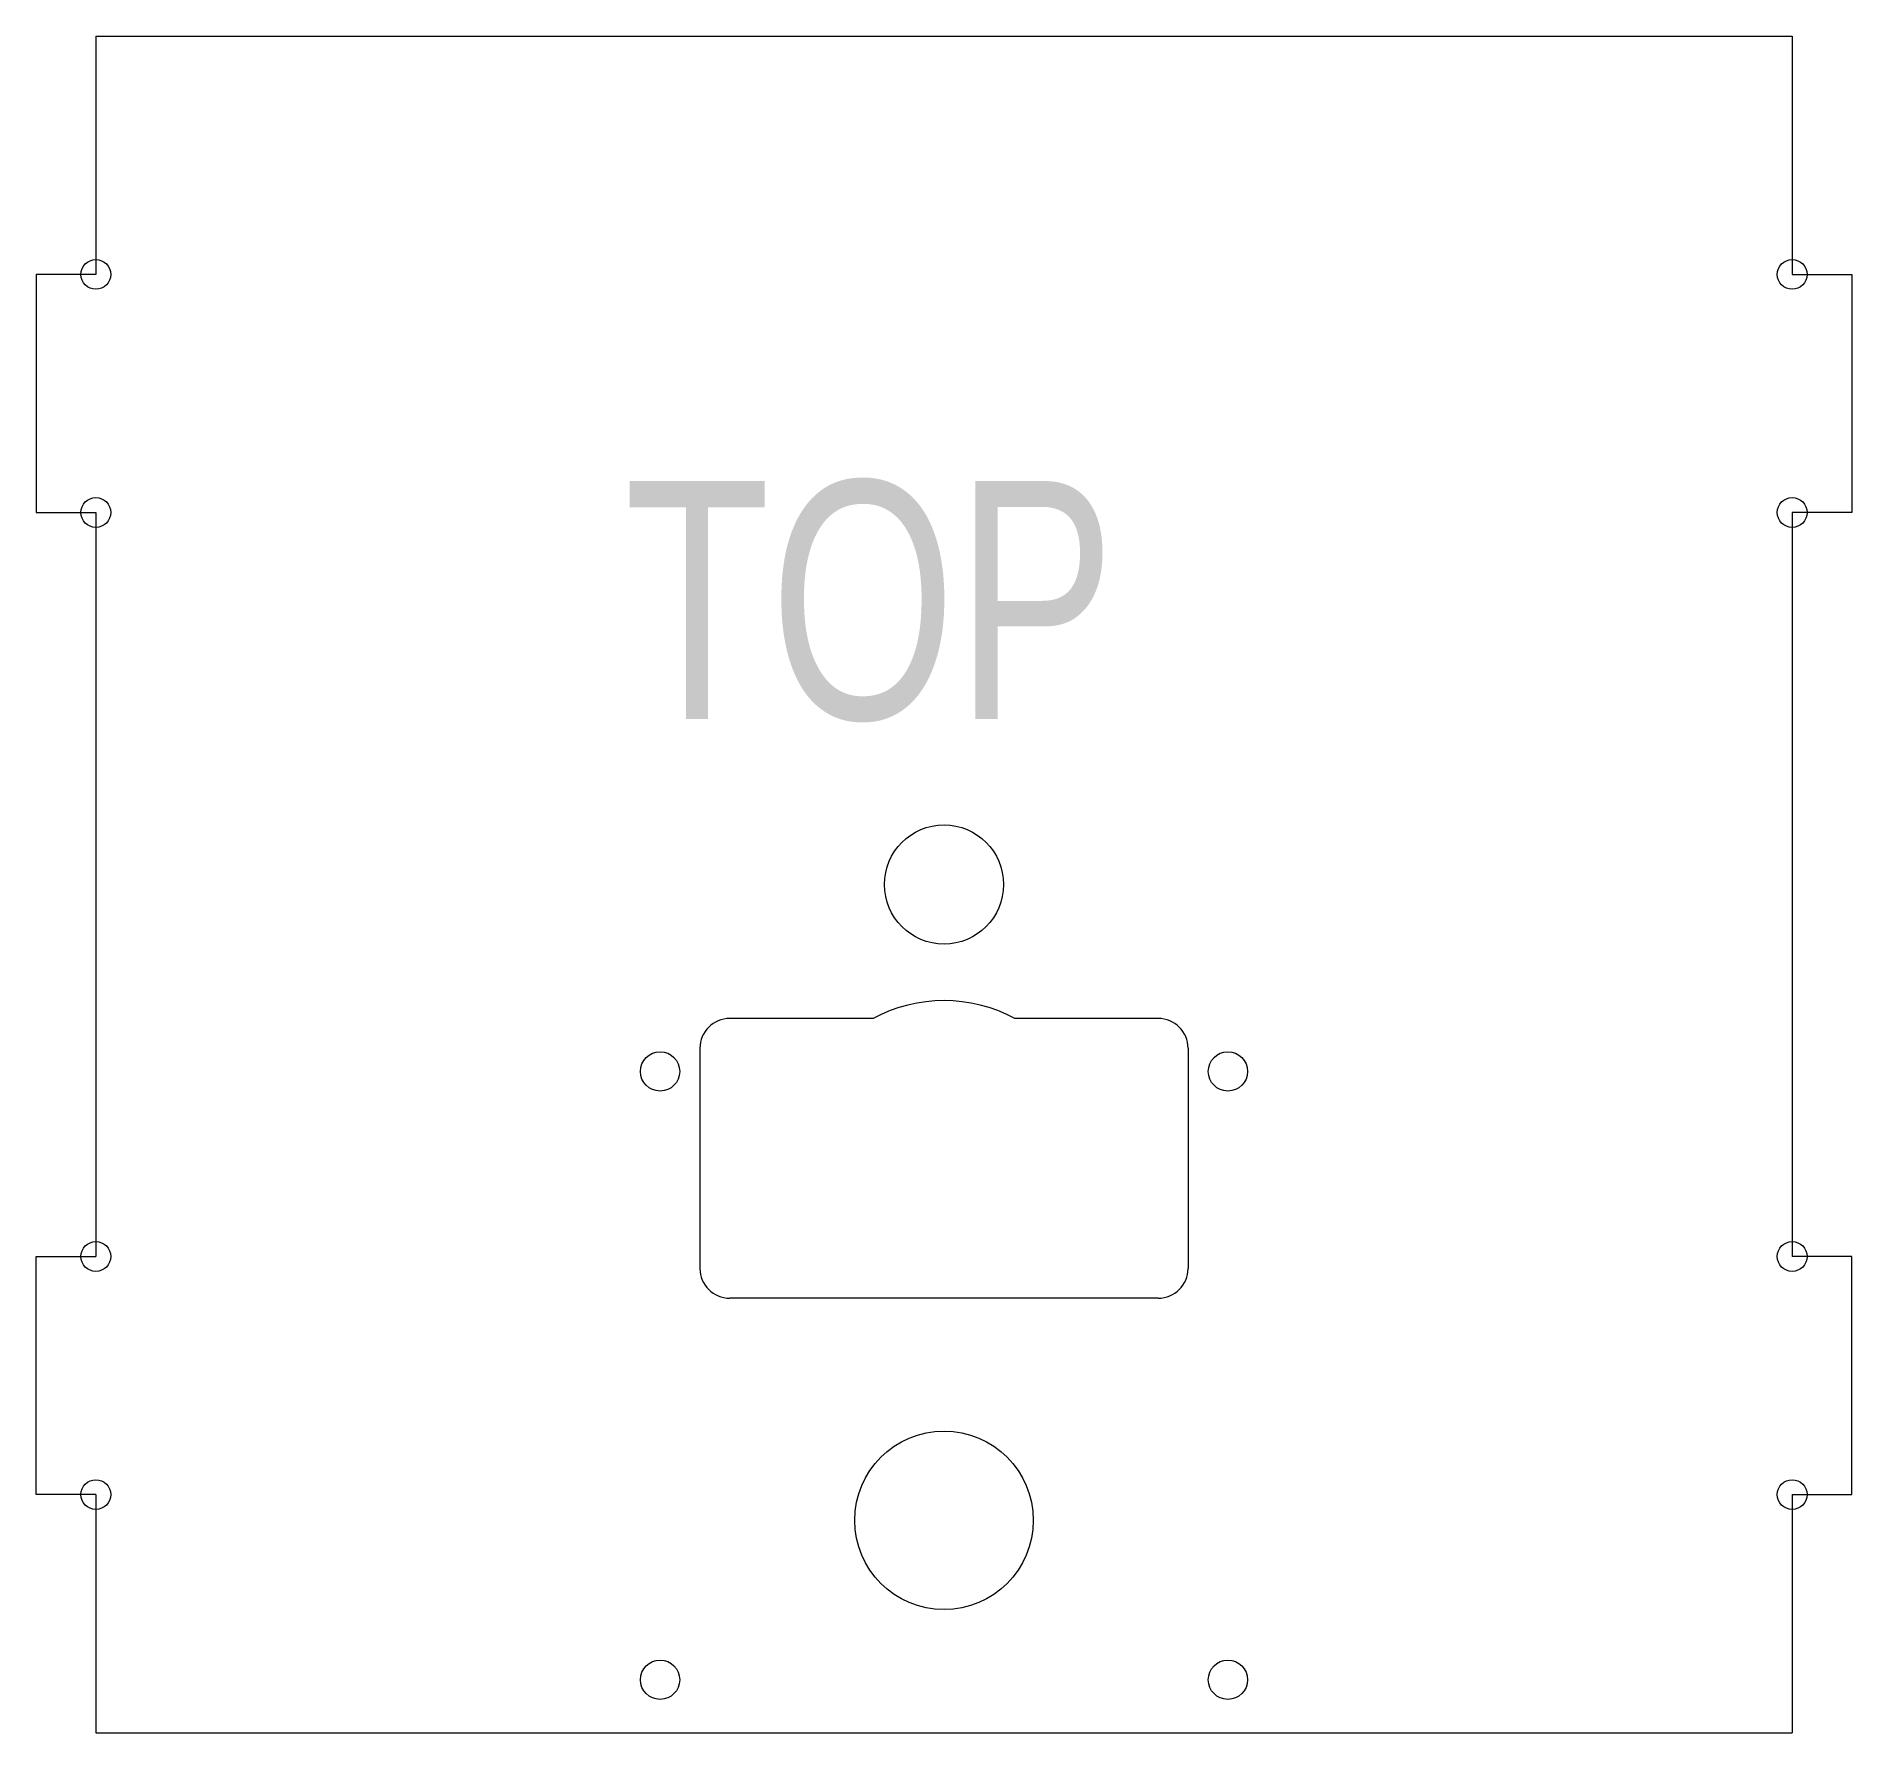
# Model space of a CAD drawing. Header units: inches. Extents: x 0.5 to 8.12, y 0.75 to 7.88.
import ezdxf

# ---------------------------------------------------------------- set-up
doc = ezdxf.new("R2010")
doc.units = ezdxf.units.IN
doc.layers.get('0').update_dxf_attribs({"linetype": 'CONTINUOUS', "lineweight": 0})
for name, color, linetype, lineweight in [('drills', 7, 'CONTINUOUS', 0), ('Holes', 7, 'CONTINUOUS', 0), ('labels', 7, 'CONTINUOUS', 0)]:
    doc.layers.add(name, color=color, linetype=linetype, lineweight=lineweight)
doc.styles.get("Standard").update_dxf_attribs({"font": 'txt', "width": 0.75})

# ---------------------------------------------------------------- blocks, each defined once
blk = doc.blocks.new('Motor')
for p, q in [((0.8956, 2.7775), (0.2925, 2.7775)), ((2.0925, 2.7775), (1.4894, 2.7775)), ((0.1675, 2.6525), (0.1675, 1.7275)), ((2.2175, 2.6525), (2.2175, 1.7275)), ((2.0925, 1.6025), (0.2925, 1.6025))]:
    blk.add_line(p, q)
for centre, radius in [((0, 2.555), 0.0825), ((2.385, 2.555), 0.0825), ((1.1925, 0.6695), 0.375), ((0, 0), 0.0825), ((2.385, 0), 0.0825)]:
    blk.add_circle(centre, radius)
for centre, radius, start, end in [((1.1925, 2.2275), 0.625, 61.64236, 118.35764), ((0.2925, 2.6525), 0.125, 90, 180), ((2.0925, 2.6525), 0.125, 0, 90), ((0.2925, 1.7275), 0.125, 180, 270), ((2.0925, 1.7275), 0.125, 270, 0)]:
    blk.add_arc(centre, radius, start, end)

msp = doc.modelspace()

# ---------------------------------------------------------------- linework, layer by layer
for p, q in [((0.75, 7.875), (7.875, 7.875)), ((0.75, 7.875), (0.75, 6.875)), ((7.875, 7.875), (7.875, 6.875)), ((0.75, 6.875), (0.5, 6.875)), ((0.5, 6.875), (0.5, 5.875)), ((7.875, 6.875), (8.125, 6.875)), ((8.125, 6.875), (8.125, 5.875)), ((0.5, 5.875), (0.75, 5.875)), ((0.75, 5.875), (0.75, 2.75)), ((8.125, 5.875), (7.875, 5.875)), ((7.875, 5.875), (7.875, 2.75)), ((0.5, 1.75), (0.5, 2.75)), ((0.5, 2.75), (0.75, 2.75)), ((8.125, 2.75), (7.875, 2.75)), ((8.125, 1.75), (8.125, 2.75)), ((0.75, 1.75), (0.5, 1.75)), ((0.75, 1.75), (0.75, 0.75)), ((7.875, 1.75), (8.125, 1.75)), ((7.875, 1.75), (7.875, 0.75)), ((0.75, 0.75), (7.875, 0.75))]:
    msp.add_line(p, q)
at = {"layer": 'drills'}
for centre in [(0.75, 6.875), (7.875, 6.875), (0.75, 5.875), (7.875, 5.875), (0.75, 2.75), (7.875, 2.75), (0.75, 1.75), (7.875, 1.75)]:
    msp.add_circle(centre, 0.0625, dxfattribs=at)
at = {"layer": 'Holes'}
msp.add_circle((4.3125, 4.3125), 0.25, dxfattribs=at)

# ---------------------------------------------------------------- block references
msp.add_blockref('Motor', (3.12, 0.9725), dxfattribs=at)

# ---------------------------------------------------------------- texts
at = {"layer": 'labels', "insert": (4, 5.5), "char_height": 1, "width": 100, "attachment_point": 5}
msp.add_mtext('TOP', dxfattribs=at)

doc.saveas('drawing.dxf')
